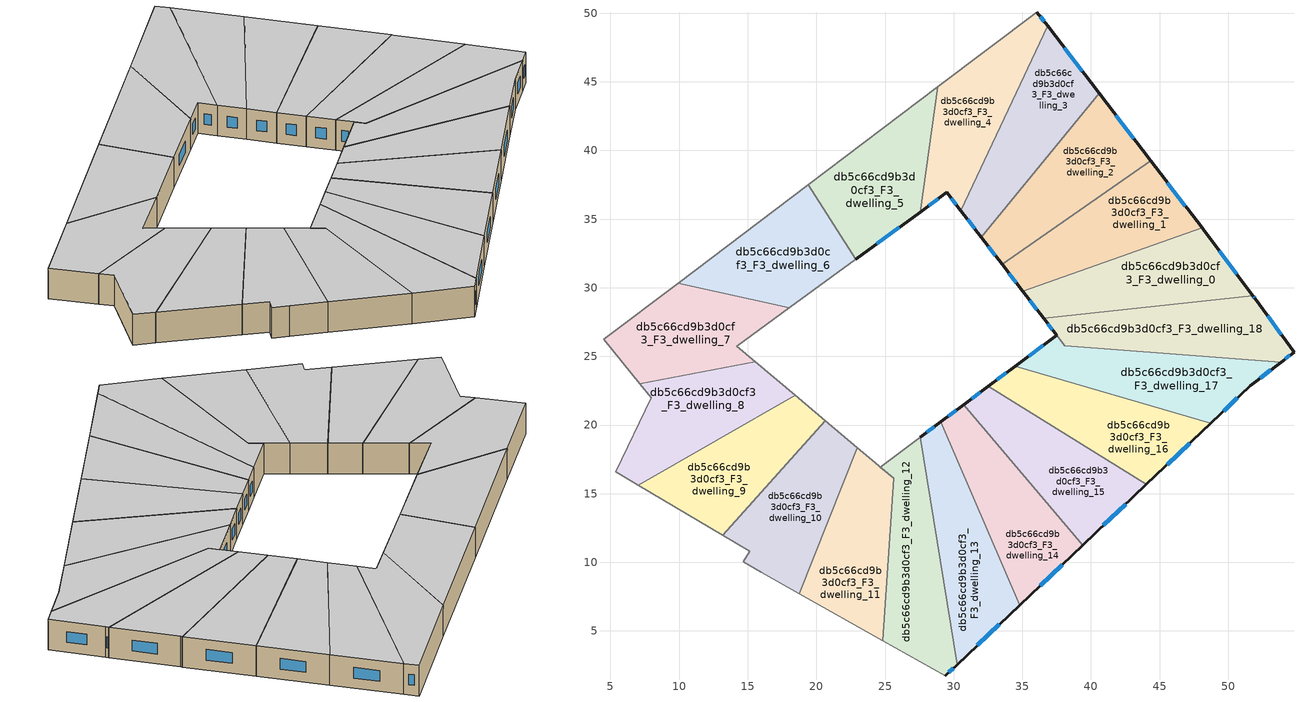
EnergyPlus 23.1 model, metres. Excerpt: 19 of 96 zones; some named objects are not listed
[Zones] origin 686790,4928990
db5c66cd9b3d0cf3_F3_dwelling_0
 floor to db5c66cd9b3d0cf3_F2_dwelling_0 (EU_floor_Construction): 48.17,34.25 51.8,29.43 36.55,27.77 35.04,29.74 48.09,34.36 z9
 wall outside (EU_wall_Construction): 35.04,29.74 36.55,27.77 / 51.8,29.43 48.17,34.25 48.09,34.36 z9:12
 wall to db5c66cd9b3d0cf3_F3_dwelling_18 (EU_wall_Construction): 36.55,27.77 51.8,29.43 z9:12
 wall to db5c66cd9b3d0cf3_F3_dwelling_1 (EU_wall_Construction): 48.09,34.36 35.04,29.74 z9:12
 window (EU_Window_Construction): 35.53,29.1 36.06,28.41 / 50.62,31 49.35,32.68 z9.98:11.02
 ceiling to db5c66cd9b3d0cf3_F4_dwelling_0 (EU_floor_Construction): 51.8,29.43 48.17,34.25 48.09,34.36 35.04,29.74 36.55,27.77 z12
db5c66cd9b3d0cf3_F3_dwelling_1
 floor to db5c66cd9b3d0cf3_F2_dwelling_1 (EU_floor_Construction): 44.34,39.26 48.09,34.36 35.04,29.74 33.53,31.7 z9
 wall outside (EU_wall_Construction): 33.53,31.7 35.04,29.74 / 48.09,34.36 44.34,39.26 z9:12
 wall to db5c66cd9b3d0cf3_F3_dwelling_2 (EU_wall_Construction): 44.34,39.26 33.53,31.7 z9:12
 window (EU_Window_Construction): 34.02,31.06 34.55,30.38 / 46.87,35.95 45.56,37.67 z9.98:11.02
 ceiling to db5c66cd9b3d0cf3_F4_dwelling_1 (EU_floor_Construction): 48.09,34.36 44.34,39.26 33.53,31.7 35.04,29.74 z12
db5c66cd9b3d0cf3_F3_dwelling_10
 floor to db5c66cd9b3d0cf3_F2_dwelling_10 (EU_floor_Construction): 22.99,18.33 18.75,7.72 15.98,9.28 14.68,10.02 15.14,10.8 13.18,11.97 20.64,20.31 z9
 wall to db5c66cd9b3d0cf3_F3_dwelling_9 (EU_wall_Construction): 20.64,20.31 13.18,11.97 z9:12
 wall adiabatic (EU_wall_Construction): 22.99,18.33 20.64,20.31 / 13.18,11.97 15.14,10.8 14.68,10.02 15.98,9.28 18.75,7.72 z9:12
 wall to db5c66cd9b3d0cf3_F3_dwelling_11 (EU_wall_Construction): 18.75,7.72 22.99,18.33 z9:12
 ceiling to db5c66cd9b3d0cf3_F4_dwelling_10 (EU_floor_Construction): 18.75,7.72 22.99,18.33 20.64,20.31 13.18,11.97 15.14,10.8 14.68,10.02 15.98,9.28 z12
db5c66cd9b3d0cf3_F3_dwelling_11
 floor to db5c66cd9b3d0cf3_F2_dwelling_11 (EU_floor_Construction): 25.62,16.11 24.85,4.28 18.75,7.72 22.99,18.33 z9
 wall adiabatic (EU_wall_Construction): 18.75,7.72 24.85,4.28 / 25.62,16.11 22.99,18.33 z9:12
 wall to db5c66cd9b3d0cf3_F3_dwelling_12 (EU_wall_Construction): 24.85,4.28 25.62,16.11 z9:12
 ceiling to db5c66cd9b3d0cf3_F4_dwelling_11 (EU_floor_Construction): 24.85,4.28 25.62,16.11 22.99,18.33 18.75,7.72 z12
db5c66cd9b3d0cf3_F3_dwelling_12
 floor to db5c66cd9b3d0cf3_F2_dwelling_12 (EU_floor_Construction): 27.55,19.1 30.24,2.55 29.37,1.72 24.85,4.28 25.62,16.11 24.65,16.93 z9
 wall outside (EU_wall_Construction): 29.37,1.72 30.24,2.55 z9:12
 wall adiabatic (EU_wall_Construction): 27.55,19.1 24.65,16.93 25.62,16.11 / 24.85,4.28 29.37,1.72 z9:12
 wall to db5c66cd9b3d0cf3_F3_dwelling_13 (EU_wall_Construction): 30.24,2.55 27.55,19.1 z9:12
 window (EU_Window_Construction): 29.65,1.99 29.96,2.28 z9.98:11.02
 ceiling to db5c66cd9b3d0cf3_F4_dwelling_12 (EU_floor_Construction): 30.24,2.55 27.55,19.1 24.65,16.93 25.62,16.11 24.85,4.28 29.37,1.72 z12
db5c66cd9b3d0cf3_F3_dwelling_13
 floor to db5c66cd9b3d0cf3_F2_dwelling_13 (EU_floor_Construction): 29.07,20.24 34.8,6.89 30.24,2.55 27.55,19.1 z9
 wall outside (EU_wall_Construction): 29.07,20.24 27.55,19.1 / 30.24,2.55 34.8,6.89 z9:12
 wall to db5c66cd9b3d0cf3_F3_dwelling_14 (EU_wall_Construction): 34.8,6.89 29.07,20.24 z9:12
 window (EU_Window_Construction): 28.58,19.87 28.04,19.47 / 31.73,3.96 33.32,5.48 z9.98:11.02
 ceiling to db5c66cd9b3d0cf3_F4_dwelling_13 (EU_floor_Construction): 34.8,6.89 29.07,20.24 27.55,19.1 30.24,2.55 z12
db5c66cd9b3d0cf3_F3_dwelling_14
 floor to db5c66cd9b3d0cf3_F2_dwelling_14 (EU_floor_Construction): 30.72,21.48 39.4,11.26 34.8,6.89 29.07,20.24 z9
 wall outside (EU_wall_Construction): 30.72,21.48 29.07,20.24 / 34.8,6.89 39.4,11.26 z9:12
 wall to db5c66cd9b3d0cf3_F3_dwelling_15 (EU_wall_Construction): 39.4,11.26 30.72,21.48 z9:12
 window (EU_Window_Construction): 30.18,21.08 29.61,20.65 / 36.3,8.31 37.9,9.84 z9.98:11.02
 ceiling to db5c66cd9b3d0cf3_F4_dwelling_14 (EU_floor_Construction): 39.4,11.26 30.72,21.48 29.07,20.24 34.8,6.89 z12
db5c66cd9b3d0cf3_F3_dwelling_15
 floor to db5c66cd9b3d0cf3_F2_dwelling_15 (EU_floor_Construction): 44.04,15.67 39.4,11.26 30.72,21.48 32.51,22.82 z9
 wall outside (EU_wall_Construction): 32.51,22.82 30.72,21.48 / 39.4,11.26 44.04,15.67 z9:12
 wall to db5c66cd9b3d0cf3_F3_dwelling_16 (EU_wall_Construction): 44.04,15.67 32.51,22.82 z9:12
 window (EU_Window_Construction): 31.93,22.38 31.3,21.91 / 40.9,12.7 42.53,14.24 z9.98:11.02
 ceiling to db5c66cd9b3d0cf3_F4_dwelling_15 (EU_floor_Construction): 44.04,15.67 32.51,22.82 30.72,21.48 39.4,11.26 z12
db5c66cd9b3d0cf3_F3_dwelling_16
 floor to db5c66cd9b3d0cf3_F2_dwelling_16 (EU_floor_Construction): 48.72,20.13 44.04,15.67 32.51,22.82 34.47,24.29 z9
 wall outside (EU_wall_Construction): 34.47,24.29 32.51,22.82 / 44.04,15.67 48.72,20.13 z9:12
 wall to db5c66cd9b3d0cf3_F3_dwelling_17 (EU_wall_Construction): 48.72,20.13 34.47,24.29 z9:12
 window (EU_Window_Construction): 33.84,23.81 33.15,23.3 / 45.56,17.12 47.2,18.68 z9.98:11.02
 ceiling to db5c66cd9b3d0cf3_F4_dwelling_16 (EU_floor_Construction): 48.72,20.13 34.47,24.29 32.51,22.82 44.04,15.67 z12
db5c66cd9b3d0cf3_F3_dwelling_17
 floor to db5c66cd9b3d0cf3_F2_dwelling_17 (EU_floor_Construction): 53.85,24.59 51.59,22.86 48.72,20.13 34.47,24.29 37.49,26.54 38.08,25.78 z9
 wall outside (EU_wall_Construction): 37.49,26.54 34.47,24.29 / 48.72,20.13 51.59,22.86 53.85,24.59 z9:12
 wall to db5c66cd9b3d0cf3_F3_dwelling_18 (EU_wall_Construction): 53.85,24.59 38.08,25.78 37.49,26.54 z9:12
 window (EU_Window_Construction): 36.51,25.81 35.46,25.02 / 52.33,23.42 53.11,24.03 / 49.66,21.02 50.66,21.98 z9.98:11.02
 ceiling to db5c66cd9b3d0cf3_F4_dwelling_17 (EU_floor_Construction): 51.59,22.86 53.85,24.59 38.08,25.78 37.49,26.54 34.47,24.29 48.72,20.13 z12
db5c66cd9b3d0cf3_F3_dwelling_18
 floor to db5c66cd9b3d0cf3_F2_dwelling_18 (EU_floor_Construction): 51.96,29.21 54.79,25.31 53.85,24.59 38.08,25.78 36.55,27.77 51.8,29.43 z9
 wall outside (EU_wall_Construction): 53.85,24.59 54.79,25.31 51.96,29.21 51.8,29.43 / 36.55,27.77 37.49,26.54 z9:12
 window (EU_Window_Construction): 51.91,29.28 51.85,29.36 / 53.87,26.58 52.88,27.94 / 54.16,24.82 54.48,25.08 / 36.85,27.37 37.18,26.94 z9.98:11.02
 ceiling to db5c66cd9b3d0cf3_F4_dwelling_18 (EU_floor_Construction): 54.79,25.31 51.96,29.21 51.8,29.43 36.55,27.77 38.08,25.78 53.85,24.59 z12
db5c66cd9b3d0cf3_F3_dwelling_2
 floor to db5c66cd9b3d0cf3_F2_dwelling_2 (EU_floor_Construction): 40.59,44.17 44.34,39.26 33.53,31.7 32.03,33.66 z9
 wall outside (EU_wall_Construction): 32.03,33.66 33.53,31.7 / 44.34,39.26 40.59,44.17 z9:12
 wall to db5c66cd9b3d0cf3_F3_dwelling_3 (EU_wall_Construction): 40.59,44.17 32.03,33.66 z9:12
 window (EU_Window_Construction): 32.52,33.03 33.04,32.34 / 43.12,40.86 41.81,42.57 z9.98:11.02
 ceiling to db5c66cd9b3d0cf3_F4_dwelling_2 (EU_floor_Construction): 44.34,39.26 40.59,44.17 32.03,33.66 33.53,31.7 z12
db5c66cd9b3d0cf3_F3_dwelling_3
 floor to db5c66cd9b3d0cf3_F2_dwelling_3 (EU_floor_Construction): 36.84,49.07 40.59,44.17 32.03,33.66 30.53,35.62 z9
 wall outside (EU_wall_Construction): 30.53,35.62 32.03,33.66 / 40.59,44.17 36.84,49.07 z9:12
 wall to db5c66cd9b3d0cf3_F3_dwelling_4 (EU_wall_Construction): 36.84,49.07 30.53,35.62 z9:12
 window (EU_Window_Construction): 31.01,34.98 31.54,34.3 / 39.37,45.76 38.06,47.47 z9.98:11.02
 ceiling to db5c66cd9b3d0cf3_F4_dwelling_3 (EU_floor_Construction): 32.03,33.66 40.59,44.17 36.84,49.07 30.53,35.62 z12
db5c66cd9b3d0cf3_F3_dwelling_4
 floor to db5c66cd9b3d0cf3_F2_dwelling_4 (EU_floor_Construction): 36.06,50.08 36.84,49.07 30.53,35.62 29.51,36.94 27.56,35.51 28.84,44.63 z9
 wall outside (EU_wall_Construction): 27.56,35.51 29.51,36.94 30.53,35.62 / 36.84,49.07 36.06,50.08 z9:12
 wall to db5c66cd9b3d0cf3_F3_dwelling_5 (EU_wall_Construction): 28.84,44.63 27.56,35.51 z9:12
 wall adiabatic (EU_wall_Construction): 36.06,50.08 28.84,44.63 z9:12
 window (EU_Window_Construction): 29.84,36.51 30.2,36.05 / 28.19,35.98 28.88,36.48 / 36.58,49.4 36.31,49.75 z9.98:11.02
 ceiling to db5c66cd9b3d0cf3_F4_dwelling_4 (EU_floor_Construction): 30.53,35.62 36.84,49.07 36.06,50.08 28.84,44.63 27.56,35.51 29.51,36.94 z12
db5c66cd9b3d0cf3_F3_dwelling_5
 floor to db5c66cd9b3d0cf3_F2_dwelling_5 (EU_floor_Construction): 28.84,44.63 27.56,35.51 22.87,32.09 19.43,37.52 z9
 wall outside (EU_wall_Construction): 22.87,32.09 27.56,35.51 z9:12
 wall to db5c66cd9b3d0cf3_F3_dwelling_6 (EU_wall_Construction): 19.43,37.52 22.87,32.09 z9:12
 wall adiabatic (EU_wall_Construction): 28.84,44.63 19.43,37.52 z9:12
 window (EU_Window_Construction): 24.4,33.2 26.04,34.4 z9.98:11.02
 ceiling to db5c66cd9b3d0cf3_F4_dwelling_5 (EU_floor_Construction): 27.56,35.51 28.84,44.63 19.43,37.52 22.87,32.09 z12
db5c66cd9b3d0cf3_F3_dwelling_6
 floor to db5c66cd9b3d0cf3_F2_dwelling_6 (EU_floor_Construction): 19.43,37.52 22.87,32.09 18.01,28.53 9.93,30.35 z9
 wall adiabatic (EU_wall_Construction): 18.01,28.53 22.87,32.09 / 19.43,37.52 9.93,30.35 z9:12
 wall to db5c66cd9b3d0cf3_F3_dwelling_7 (EU_wall_Construction): 9.93,30.35 18.01,28.53 z9:12
 ceiling to db5c66cd9b3d0cf3_F4_dwelling_6 (EU_floor_Construction): 22.87,32.09 19.43,37.52 9.93,30.35 18.01,28.53 z12
db5c66cd9b3d0cf3_F3_dwelling_7
 floor to db5c66cd9b3d0cf3_F2_dwelling_7 (EU_floor_Construction): 18.01,28.53 14.2,25.74 15.55,24.61 7.13,23 4.49,26.24 9.93,30.35 z9
 wall adiabatic (EU_wall_Construction): 15.55,24.61 14.2,25.74 18.01,28.53 / 9.93,30.35 4.49,26.24 7.13,23 z9:12
 wall to db5c66cd9b3d0cf3_F3_dwelling_8 (EU_wall_Construction): 7.13,23 15.55,24.61 z9:12
 ceiling to db5c66cd9b3d0cf3_F4_dwelling_7 (EU_floor_Construction): 15.55,24.61 14.2,25.74 18.01,28.53 9.93,30.35 4.49,26.24 7.13,23 z12
db5c66cd9b3d0cf3_F3_dwelling_8
 floor to db5c66cd9b3d0cf3_F2_dwelling_8 (EU_floor_Construction): 18.45,22.16 7.03,15.62 5.38,16.6 7.96,21.97 7.13,23 15.55,24.61 z9
 wall adiabatic (EU_wall_Construction): 7.13,23 7.96,21.97 5.38,16.6 7.03,15.62 / 18.45,22.16 15.55,24.61 z9:12
 wall to db5c66cd9b3d0cf3_F3_dwelling_9 (EU_wall_Construction): 7.03,15.62 18.45,22.16 z9:12
 ceiling to db5c66cd9b3d0cf3_F4_dwelling_8 (EU_floor_Construction): 18.45,22.16 15.55,24.61 7.13,23 7.96,21.97 5.38,16.6 7.03,15.62 z12
db5c66cd9b3d0cf3_F3_dwelling_9
 floor to db5c66cd9b3d0cf3_F2_dwelling_9 (EU_floor_Construction): 20.64,20.31 13.18,11.97 7.03,15.62 18.45,22.16 z9
 wall adiabatic (EU_wall_Construction): 20.64,20.31 18.45,22.16 / 7.03,15.62 13.18,11.97 z9:12
 ceiling to db5c66cd9b3d0cf3_F4_dwelling_9 (EU_floor_Construction): 13.18,11.97 20.64,20.31 18.45,22.16 7.03,15.62 z12
[Building]
EU S2 Campaign: North Axis=0; Terrain=City; Solar Distribution=FullExterior
[Site:Location]
Bologna: Latitude=44.5; Longitude=11.25; Time Zone=1; Elevation=37
[SizingPeriod:WeatherFileDays]
AnnualSizingPeriod: Begin Month=1; Begin Day of Month=1; End Month=12; End Day of Month=31; Day of Week for Start Day=Monday; Use Weather File Daylight Saving Period=No; Use Weather File Rain and Snow Indicators=No
[MATERIAL]
EU_InternalMass_Material: Roughness=MediumRough; Thickness=0.1; Conductivity=1; Density=1800; Specific Heat=900; Thermal Absorptance=0.9; Solar Absorptance=0.7; Visible Absorptance=0.7
[MATERIAL:NOMASS] Roughness=MediumRough; Thermal Absorptance=0.9; Solar Absorptance=0.7; Visible Absorptance=0.7
Name | Thermal Resistance
EU_wall_NoMass | 0.905828
EU_floor_NoMass | 0.67114
[WINDOWMATERIAL:SIMPLEGLAZINGSYSTEM]
EU_Window_SimpleGlazing: UFactor=4.52486; Solar Heat Gain Coefficient=0.85; Visible Transmittance=0.85
[CONSTRUCTION]
EU_wall_Construction: EU_wall_NoMass
EU_floor_Construction: EU_floor_NoMass
EU_Window_Construction: EU_Window_SimpleGlazing
EU_InternalMass_Construction: EU_InternalMass_Material
[ZONE] Type=1; Multiplier=1; Ceiling Height=autocalculate; Floor Area=autocalculate; Part of Total Floor Area=Yes
Name | Volume
db5c66cd9b3d0cf3_F3_dwelling_0; db5c66cd9b3d0cf3_F3_dwelling_9 | 170.924
db5c66cd9b3d0cf3_F3_dwelling_1; db5c66cd9b3d0cf3_F3_dwelling_15 | 170.938
db5c66cd9b3d0cf3_F3_dwelling_10; db5c66cd9b3d0cf3_F3_dwelling_14 | 170.908
db5c66cd9b3d0cf3_F3_dwelling_11 | 168.417
db5c66cd9b3d0cf3_F3_dwelling_12 | 173.427
db5c66cd9b3d0cf3_F3_dwelling_13; db5c66cd9b3d0cf3_F3_dwelling_7 | 170.931
db5c66cd9b3d0cf3_F3_dwelling_16 | 170.922
db5c66cd9b3d0cf3_F3_dwelling_17 | 172.486
db5c66cd9b3d0cf3_F3_dwelling_18 | 169.352
db5c66cd9b3d0cf3_F3_dwelling_2 | 170.917
db5c66cd9b3d0cf3_F3_dwelling_3 | 170.884
db5c66cd9b3d0cf3_F3_dwelling_4 | 170.932
db5c66cd9b3d0cf3_F3_dwelling_5 | 170.919
db5c66cd9b3d0cf3_F3_dwelling_6 | 170.921
db5c66cd9b3d0cf3_F3_dwelling_8 | 170.897
[INTERNALMASS] Construction=EU_InternalMass_Construction
Name | Zone or ZoneList | Surface Area
db5c66cd9b3d0cf3_F3_dwelling_0_EU_InternalMass | db5c66cd9b3d0cf3_F3_dwelling_0 | 56.9746
db5c66cd9b3d0cf3_F3_dwelling_1_EU_InternalMass | db5c66cd9b3d0cf3_F3_dwelling_1 | 56.9793
db5c66cd9b3d0cf3_F3_dwelling_2_EU_InternalMass | db5c66cd9b3d0cf3_F3_dwelling_2 | 56.9725
db5c66cd9b3d0cf3_F3_dwelling_3_EU_InternalMass | db5c66cd9b3d0cf3_F3_dwelling_3 | 56.9611
db5c66cd9b3d0cf3_F3_dwelling_4_EU_InternalMass | db5c66cd9b3d0cf3_F3_dwelling_4 | 56.9773
db5c66cd9b3d0cf3_F3_dwelling_5_EU_InternalMass | db5c66cd9b3d0cf3_F3_dwelling_5 | 56.973
db5c66cd9b3d0cf3_F3_dwelling_6_EU_InternalMass | db5c66cd9b3d0cf3_F3_dwelling_6 | 56.974
db5c66cd9b3d0cf3_F3_dwelling_7_EU_InternalMass | db5c66cd9b3d0cf3_F3_dwelling_7 | 56.9771
db5c66cd9b3d0cf3_F3_dwelling_8_EU_InternalMass | db5c66cd9b3d0cf3_F3_dwelling_8 | 56.9661
db5c66cd9b3d0cf3_F3_dwelling_9_EU_InternalMass | db5c66cd9b3d0cf3_F3_dwelling_9 | 56.9744
db5c66cd9b3d0cf3_F3_dwelling_10_EU_InternalMass | db5c66cd9b3d0cf3_F3_dwelling_10 | 56.9692
db5c66cd9b3d0cf3_F3_dwelling_11_EU_InternalMass | db5c66cd9b3d0cf3_F3_dwelling_11 | 56.1384
db5c66cd9b3d0cf3_F3_dwelling_12_EU_InternalMass | db5c66cd9b3d0cf3_F3_dwelling_12 | 57.8091
db5c66cd9b3d0cf3_F3_dwelling_13_EU_InternalMass | db5c66cd9b3d0cf3_F3_dwelling_13 | 56.9771
db5c66cd9b3d0cf3_F3_dwelling_14_EU_InternalMass | db5c66cd9b3d0cf3_F3_dwelling_14 | 56.9693
db5c66cd9b3d0cf3_F3_dwelling_15_EU_InternalMass | db5c66cd9b3d0cf3_F3_dwelling_15 | 56.9791
db5c66cd9b3d0cf3_F3_dwelling_16_EU_InternalMass | db5c66cd9b3d0cf3_F3_dwelling_16 | 56.9737
db5c66cd9b3d0cf3_F3_dwelling_17_EU_InternalMass | db5c66cd9b3d0cf3_F3_dwelling_17 | 57.4966
db5c66cd9b3d0cf3_F3_dwelling_18_EU_InternalMass | db5c66cd9b3d0cf3_F3_dwelling_18 | 56.4562
[OTHEREQUIPMENT] Fuel Type=Electricity; Design Level Calculation Method=Watts/Area; Power per Zone Floor Area=1; Fraction Latent=0; Fraction Radiant=0; Fraction Lost=0; Carbon Dioxide Generation Rate=0; EndUse Subcategory=EU_Step8_InternalGains
Name | Zone or ZoneList or Space or SpaceList | Schedule
EU_Step8_InternalGain_db5c66cd9b3d0cf3_F3_dwelling_0_f000 | db5c66cd9b3d0cf3_F3_dwelling_0 | EU_Step8_GainSchedule_db5c66cd9b3d0cf3_F3_dwelling_0_f000
EU_Step8_InternalGain_db5c66cd9b3d0cf3_F3_dwelling_1_f000 | db5c66cd9b3d0cf3_F3_dwelling_1 | EU_Step8_GainSchedule_db5c66cd9b3d0cf3_F3_dwelling_1_f000
EU_Step8_InternalGain_db5c66cd9b3d0cf3_F3_dwelling_2_f000 | db5c66cd9b3d0cf3_F3_dwelling_2 | EU_Step8_GainSchedule_db5c66cd9b3d0cf3_F3_dwelling_2_f000
EU_Step8_InternalGain_db5c66cd9b3d0cf3_F3_dwelling_3_f000 | db5c66cd9b3d0cf3_F3_dwelling_3 | EU_Step8_GainSchedule_db5c66cd9b3d0cf3_F3_dwelling_3_f000
EU_Step8_InternalGain_db5c66cd9b3d0cf3_F3_dwelling_4_f000 | db5c66cd9b3d0cf3_F3_dwelling_4 | EU_Step8_GainSchedule_db5c66cd9b3d0cf3_F3_dwelling_4_f000
EU_Step8_InternalGain_db5c66cd9b3d0cf3_F3_dwelling_5_f000 | db5c66cd9b3d0cf3_F3_dwelling_5 | EU_Step8_GainSchedule_db5c66cd9b3d0cf3_F3_dwelling_5_f000
EU_Step8_InternalGain_db5c66cd9b3d0cf3_F3_dwelling_6_f000 | db5c66cd9b3d0cf3_F3_dwelling_6 | EU_Step8_GainSchedule_db5c66cd9b3d0cf3_F3_dwelling_6_f000
EU_Step8_InternalGain_db5c66cd9b3d0cf3_F3_dwelling_7_f000 | db5c66cd9b3d0cf3_F3_dwelling_7 | EU_Step8_GainSchedule_db5c66cd9b3d0cf3_F3_dwelling_7_f000
EU_Step8_InternalGain_db5c66cd9b3d0cf3_F3_dwelling_8_f000 | db5c66cd9b3d0cf3_F3_dwelling_8 | EU_Step8_GainSchedule_db5c66cd9b3d0cf3_F3_dwelling_8_f000
EU_Step8_InternalGain_db5c66cd9b3d0cf3_F3_dwelling_9_f000 | db5c66cd9b3d0cf3_F3_dwelling_9 | EU_Step8_GainSchedule_db5c66cd9b3d0cf3_F3_dwelling_9_f000
EU_Step8_InternalGain_db5c66cd9b3d0cf3_F3_dwelling_10_f000 | db5c66cd9b3d0cf3_F3_dwelling_10 | EU_Step8_GainSchedule_db5c66cd9b3d0cf3_F3_dwelling_10_f000
EU_Step8_InternalGain_db5c66cd9b3d0cf3_F3_dwelling_11_f000 | db5c66cd9b3d0cf3_F3_dwelling_11 | EU_Step8_GainSchedule_db5c66cd9b3d0cf3_F3_dwelling_11_f000
EU_Step8_InternalGain_db5c66cd9b3d0cf3_F3_dwelling_12_f000 | db5c66cd9b3d0cf3_F3_dwelling_12 | EU_Step8_GainSchedule_db5c66cd9b3d0cf3_F3_dwelling_12_f000
EU_Step8_InternalGain_db5c66cd9b3d0cf3_F3_dwelling_13_f000 | db5c66cd9b3d0cf3_F3_dwelling_13 | EU_Step8_GainSchedule_db5c66cd9b3d0cf3_F3_dwelling_13_f000
EU_Step8_InternalGain_db5c66cd9b3d0cf3_F3_dwelling_14_f000 | db5c66cd9b3d0cf3_F3_dwelling_14 | EU_Step8_GainSchedule_db5c66cd9b3d0cf3_F3_dwelling_14_f000
EU_Step8_InternalGain_db5c66cd9b3d0cf3_F3_dwelling_15_f000 | db5c66cd9b3d0cf3_F3_dwelling_15 | EU_Step8_GainSchedule_db5c66cd9b3d0cf3_F3_dwelling_15_f000
EU_Step8_InternalGain_db5c66cd9b3d0cf3_F3_dwelling_16_f000 | db5c66cd9b3d0cf3_F3_dwelling_16 | EU_Step8_GainSchedule_db5c66cd9b3d0cf3_F3_dwelling_16_f000
EU_Step8_InternalGain_db5c66cd9b3d0cf3_F3_dwelling_17_f000 | db5c66cd9b3d0cf3_F3_dwelling_17 | EU_Step8_GainSchedule_db5c66cd9b3d0cf3_F3_dwelling_17_f000
EU_Step8_InternalGain_db5c66cd9b3d0cf3_F3_dwelling_18_f000 | db5c66cd9b3d0cf3_F3_dwelling_18 | EU_Step8_GainSchedule_db5c66cd9b3d0cf3_F3_dwelling_18_f000
[ZONEVENTILATION:DESIGNFLOWRATE] Schedule=EU_AlwaysOn; Design Flow Rate Calculation Method=AirChanges/Hour; Air Changes per Hour=0.73129; Ventilation Type=Natural; Fan Pressure Rise=0; Fan Total Efficiency=1; Constant Term Coefficient=1; Temperature Term Coefficient=0; Velocity Term Coefficient=0; Velocity Squared Term Coefficient=0; Minimum Indoor Temperature=-100; Maximum Indoor Temperature=100; Delta Temperature=-100; Minimum Outdoor Temperature=-100; Maximum Outdoor Temperature=100; Maximum Wind Speed=40
Name | Zone or ZoneList or Space or SpaceList
EU_ConstantAir_db5c66cd9b3d0cf3_F3_dwelling_0 | db5c66cd9b3d0cf3_F3_dwelling_0
EU_ConstantAir_db5c66cd9b3d0cf3_F3_dwelling_1 | db5c66cd9b3d0cf3_F3_dwelling_1
EU_ConstantAir_db5c66cd9b3d0cf3_F3_dwelling_2 | db5c66cd9b3d0cf3_F3_dwelling_2
EU_ConstantAir_db5c66cd9b3d0cf3_F3_dwelling_3 | db5c66cd9b3d0cf3_F3_dwelling_3
EU_ConstantAir_db5c66cd9b3d0cf3_F3_dwelling_4 | db5c66cd9b3d0cf3_F3_dwelling_4
EU_ConstantAir_db5c66cd9b3d0cf3_F3_dwelling_5 | db5c66cd9b3d0cf3_F3_dwelling_5
EU_ConstantAir_db5c66cd9b3d0cf3_F3_dwelling_6 | db5c66cd9b3d0cf3_F3_dwelling_6
EU_ConstantAir_db5c66cd9b3d0cf3_F3_dwelling_7 | db5c66cd9b3d0cf3_F3_dwelling_7
EU_ConstantAir_db5c66cd9b3d0cf3_F3_dwelling_8 | db5c66cd9b3d0cf3_F3_dwelling_8
EU_ConstantAir_db5c66cd9b3d0cf3_F3_dwelling_9 | db5c66cd9b3d0cf3_F3_dwelling_9
EU_ConstantAir_db5c66cd9b3d0cf3_F3_dwelling_10 | db5c66cd9b3d0cf3_F3_dwelling_10
EU_ConstantAir_db5c66cd9b3d0cf3_F3_dwelling_11 | db5c66cd9b3d0cf3_F3_dwelling_11
EU_ConstantAir_db5c66cd9b3d0cf3_F3_dwelling_12 | db5c66cd9b3d0cf3_F3_dwelling_12
EU_ConstantAir_db5c66cd9b3d0cf3_F3_dwelling_13 | db5c66cd9b3d0cf3_F3_dwelling_13
EU_ConstantAir_db5c66cd9b3d0cf3_F3_dwelling_14 | db5c66cd9b3d0cf3_F3_dwelling_14
EU_ConstantAir_db5c66cd9b3d0cf3_F3_dwelling_15 | db5c66cd9b3d0cf3_F3_dwelling_15
EU_ConstantAir_db5c66cd9b3d0cf3_F3_dwelling_16 | db5c66cd9b3d0cf3_F3_dwelling_16
EU_ConstantAir_db5c66cd9b3d0cf3_F3_dwelling_17 | db5c66cd9b3d0cf3_F3_dwelling_17
EU_ConstantAir_db5c66cd9b3d0cf3_F3_dwelling_18 | db5c66cd9b3d0cf3_F3_dwelling_18
[HVACTEMPLATE:ZONE:IDEALLOADSAIRSYSTEM] System Availability Schedule=EU_AlwaysOn; Maximum Heating Supply Air Temperature=50; Minimum Cooling Supply Air Temperature=13; Maximum Heating Supply Air Humidity Ratio=0.0156; Minimum Cooling Supply Air Humidity Ratio=0.0077; Heating Limit=NoLimit; Cooling Limit=NoLimit; Heating Availability Schedule=EU_AlwaysOn; Cooling Availability Schedule=EU_CoolingOff; Dehumidification Control Type=ConstantSensibleHeatRatio; Cooling Sensible Heat Ratio=0.7; Dehumidification Setpoint=60; Humidification Control Type=None; Humidification Setpoint=30; Outdoor Air Method=None; Outdoor Air Flow Rate per Person=0.00944; Outdoor Air Flow Rate per Zone Floor Area=0; Outdoor Air Flow Rate per Zone=0; Demand Controlled Ventilation Type=None; Outdoor Air Economizer Type=NoEconomizer; Heat Recovery Type=None; Sensible Heat Recovery Effectiveness=0.7; Latent Heat Recovery Effectiveness=0.65
Name | Template Thermostat
db5c66cd9b3d0cf3_F3_dwelling_0 | EU_HeatOnly_db5c66cd9b3d0cf3_F3_dwelling_0
db5c66cd9b3d0cf3_F3_dwelling_1 | EU_HeatOnly_db5c66cd9b3d0cf3_F3_dwelling_1
db5c66cd9b3d0cf3_F3_dwelling_2 | EU_HeatOnly_db5c66cd9b3d0cf3_F3_dwelling_2
db5c66cd9b3d0cf3_F3_dwelling_3 | EU_HeatOnly_db5c66cd9b3d0cf3_F3_dwelling_3
db5c66cd9b3d0cf3_F3_dwelling_4 | EU_HeatOnly_db5c66cd9b3d0cf3_F3_dwelling_4
db5c66cd9b3d0cf3_F3_dwelling_5 | EU_HeatOnly_db5c66cd9b3d0cf3_F3_dwelling_5
db5c66cd9b3d0cf3_F3_dwelling_6 | EU_HeatOnly_db5c66cd9b3d0cf3_F3_dwelling_6
db5c66cd9b3d0cf3_F3_dwelling_7 | EU_HeatOnly_db5c66cd9b3d0cf3_F3_dwelling_7
db5c66cd9b3d0cf3_F3_dwelling_8 | EU_HeatOnly_db5c66cd9b3d0cf3_F3_dwelling_8
db5c66cd9b3d0cf3_F3_dwelling_9 | EU_HeatOnly_db5c66cd9b3d0cf3_F3_dwelling_9
db5c66cd9b3d0cf3_F3_dwelling_10 | EU_HeatOnly_db5c66cd9b3d0cf3_F3_dwelling_10
db5c66cd9b3d0cf3_F3_dwelling_11 | EU_HeatOnly_db5c66cd9b3d0cf3_F3_dwelling_11
db5c66cd9b3d0cf3_F3_dwelling_12 | EU_HeatOnly_db5c66cd9b3d0cf3_F3_dwelling_12
db5c66cd9b3d0cf3_F3_dwelling_13 | EU_HeatOnly_db5c66cd9b3d0cf3_F3_dwelling_13
db5c66cd9b3d0cf3_F3_dwelling_14 | EU_HeatOnly_db5c66cd9b3d0cf3_F3_dwelling_14
db5c66cd9b3d0cf3_F3_dwelling_15 | EU_HeatOnly_db5c66cd9b3d0cf3_F3_dwelling_15
db5c66cd9b3d0cf3_F3_dwelling_16 | EU_HeatOnly_db5c66cd9b3d0cf3_F3_dwelling_16
db5c66cd9b3d0cf3_F3_dwelling_17 | EU_HeatOnly_db5c66cd9b3d0cf3_F3_dwelling_17
db5c66cd9b3d0cf3_F3_dwelling_18 | EU_HeatOnly_db5c66cd9b3d0cf3_F3_dwelling_18
[SIZING:ZONE] Zone Cooling Design Supply Air Temperature Input Method=SupplyAirTemperature; Zone Cooling Design Supply Air Temperature=13; Zone Heating Design Supply Air Temperature Input Method=SupplyAirTemperature; Zone Heating Design Supply Air Temperature=50; Zone Cooling Design Supply Air Humidity Ratio=0.008; Zone Heating Design Supply Air Humidity Ratio=0.008; Cooling Design Air Flow Method=DesignDay; Cooling Design Air Flow Rate=0; Cooling Minimum Air Flow per Zone Floor Area=0.000762; Cooling Minimum Air Flow=0; Cooling Minimum Air Flow Fraction=0.2; Heating Design Air Flow Method=DesignDay; Heating Design Air Flow Rate=0; Heating Maximum Air Flow per Zone Floor Area=0.002032; Heating Maximum Air Flow=0.141576; Heating Maximum Air Flow Fraction=0.3; Account for Dedicated Outdoor Air System=No; Dedicated Outdoor Air System Control Strategy=NeutralSupplyAir; Dedicated Outdoor Air Low Setpoint Temperature for Design=autosize; Dedicated Outdoor Air High Setpoint Temperature for Design=autosize; Zone Load Sizing Method=Sensible Load Only No Latent Load; Zone Latent Cooling Design Supply Air Humidity Ratio Input Method=HumidityRatioDifference; Zone Cooling Design Supply Air Humidity Ratio Difference=0.005; Zone Latent Heating Design Supply Air Humidity Ratio Input Method=HumidityRatioDifference; Zone Humidification Design Supply Air Humidity Ratio Difference=0.005
db5c66cd9b3d0cf3_F3_dwelling_0; db5c66cd9b3d0cf3_F3_dwelling_1; db5c66cd9b3d0cf3_F3_dwelling_2; db5c66cd9b3d0cf3_F3_dwelling_3; db5c66cd9b3d0cf3_F3_dwelling_4; db5c66cd9b3d0cf3_F3_dwelling_5; db5c66cd9b3d0cf3_F3_dwelling_6; db5c66cd9b3d0cf3_F3_dwelling_7; db5c66cd9b3d0cf3_F3_dwelling_8; db5c66cd9b3d0cf3_F3_dwelling_9; db5c66cd9b3d0cf3_F3_dwelling_10; db5c66cd9b3d0cf3_F3_dwelling_11; db5c66cd9b3d0cf3_F3_dwelling_12; db5c66cd9b3d0cf3_F3_dwelling_13; db5c66cd9b3d0cf3_F3_dwelling_14; db5c66cd9b3d0cf3_F3_dwelling_15; db5c66cd9b3d0cf3_F3_dwelling_16; db5c66cd9b3d0cf3_F3_dwelling_17; db5c66cd9b3d0cf3_F3_dwelling_18
[SCHEDULE:CONSTANT]
Name | Hourly Value
EU_AlwaysOn | 1
EU_CoolingOff | 0
[SCHEDULE:FILE] Column Number=1; Rows to Skip at Top=0; Number of Hours of Data=8760; Column Separator=Comma; Interpolate to Timestep=No; Minutes per Item=60; Adjust Schedule for Daylight Savings=Yes
Name | File
EU_Step8_GainSchedule_db5c66cd9b3d0cf3_F3_dwelling_0_f000 | ../../schedules/db5c66cd9b3d0cf3/db5c66cd9b3d0cf3_F3_dwelling_0_f000_gain.csv
EU_Step8_GainSchedule_db5c66cd9b3d0cf3_F3_dwelling_1_f000 | ../../schedules/db5c66cd9b3d0cf3/db5c66cd9b3d0cf3_F3_dwelling_1_f000_gain.csv
EU_Step8_GainSchedule_db5c66cd9b3d0cf3_F3_dwelling_2_f000 | ../../schedules/db5c66cd9b3d0cf3/db5c66cd9b3d0cf3_F3_dwelling_2_f000_gain.csv
EU_Step8_GainSchedule_db5c66cd9b3d0cf3_F3_dwelling_3_f000 | ../../schedules/db5c66cd9b3d0cf3/db5c66cd9b3d0cf3_F3_dwelling_3_f000_gain.csv
EU_Step8_GainSchedule_db5c66cd9b3d0cf3_F3_dwelling_4_f000 | ../../schedules/db5c66cd9b3d0cf3/db5c66cd9b3d0cf3_F3_dwelling_4_f000_gain.csv
EU_Step8_GainSchedule_db5c66cd9b3d0cf3_F3_dwelling_5_f000 | ../../schedules/db5c66cd9b3d0cf3/db5c66cd9b3d0cf3_F3_dwelling_5_f000_gain.csv
EU_Step8_GainSchedule_db5c66cd9b3d0cf3_F3_dwelling_6_f000 | ../../schedules/db5c66cd9b3d0cf3/db5c66cd9b3d0cf3_F3_dwelling_6_f000_gain.csv
EU_Step8_GainSchedule_db5c66cd9b3d0cf3_F3_dwelling_7_f000 | ../../schedules/db5c66cd9b3d0cf3/db5c66cd9b3d0cf3_F3_dwelling_7_f000_gain.csv
EU_Step8_GainSchedule_db5c66cd9b3d0cf3_F3_dwelling_8_f000 | ../../schedules/db5c66cd9b3d0cf3/db5c66cd9b3d0cf3_F3_dwelling_8_f000_gain.csv
EU_Step8_GainSchedule_db5c66cd9b3d0cf3_F3_dwelling_9_f000 | ../../schedules/db5c66cd9b3d0cf3/db5c66cd9b3d0cf3_F3_dwelling_9_f000_gain.csv
EU_Step8_GainSchedule_db5c66cd9b3d0cf3_F3_dwelling_10_f000 | ../../schedules/db5c66cd9b3d0cf3/db5c66cd9b3d0cf3_F3_dwelling_10_f000_gain.csv
EU_Step8_GainSchedule_db5c66cd9b3d0cf3_F3_dwelling_11_f000 | ../../schedules/db5c66cd9b3d0cf3/db5c66cd9b3d0cf3_F3_dwelling_11_f000_gain.csv
EU_Step8_GainSchedule_db5c66cd9b3d0cf3_F3_dwelling_12_f000 | ../../schedules/db5c66cd9b3d0cf3/db5c66cd9b3d0cf3_F3_dwelling_12_f000_gain.csv
EU_Step8_GainSchedule_db5c66cd9b3d0cf3_F3_dwelling_13_f000 | ../../schedules/db5c66cd9b3d0cf3/db5c66cd9b3d0cf3_F3_dwelling_13_f000_gain.csv
EU_Step8_GainSchedule_db5c66cd9b3d0cf3_F3_dwelling_14_f000 | ../../schedules/db5c66cd9b3d0cf3/db5c66cd9b3d0cf3_F3_dwelling_14_f000_gain.csv
EU_Step8_GainSchedule_db5c66cd9b3d0cf3_F3_dwelling_15_f000 | ../../schedules/db5c66cd9b3d0cf3/db5c66cd9b3d0cf3_F3_dwelling_15_f000_gain.csv
EU_Step8_GainSchedule_db5c66cd9b3d0cf3_F3_dwelling_16_f000 | ../../schedules/db5c66cd9b3d0cf3/db5c66cd9b3d0cf3_F3_dwelling_16_f000_gain.csv
EU_Step8_GainSchedule_db5c66cd9b3d0cf3_F3_dwelling_17_f000 | ../../schedules/db5c66cd9b3d0cf3/db5c66cd9b3d0cf3_F3_dwelling_17_f000_gain.csv
EU_Step8_GainSchedule_db5c66cd9b3d0cf3_F3_dwelling_18_f000 | ../../schedules/db5c66cd9b3d0cf3/db5c66cd9b3d0cf3_F3_dwelling_18_f000_gain.csv
